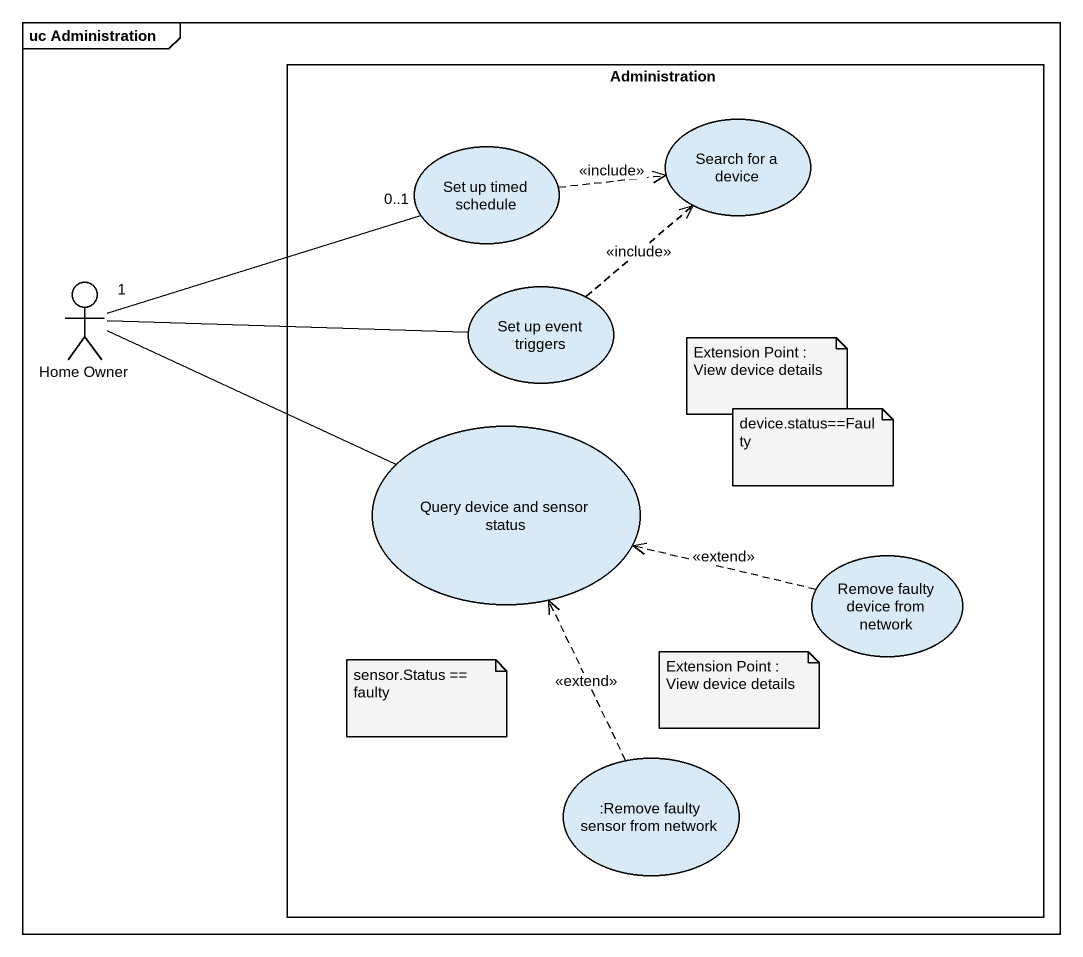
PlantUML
@startuml
mainframe uc Administration
rectangle Administration {
  usecase "Set up timed schedule" as Set_up_timed_schedule
  usecase "Search for a device" as Search_for_a_device
  usecase "Set up event triggers" as Set_up_event_triggers
  usecase "Query device and sensor status" as Query_device_and_sensor
  usecase "Remove faulty device from network" as Remove_faulty_device_from
  usecase ":Remove faulty sensor from network" as Remove_faulty_sensor_from
}
actor "Home Owner" as Home_Owner
Set_up_timed_schedule .right.> Search_for_a_device : <<include>>
Home_Owner "1" -right- "0..1" Set_up_timed_schedule
Home_Owner -right- Set_up_event_triggers
Home_Owner -right- Query_device_and_sensor
Set_up_event_triggers .up.> Search_for_a_device : <<include>>
Remove_faulty_device_from .left.> Query_device_and_sensor : <<extend>>
Remove_faulty_sensor_from .up.> Query_device_and_sensor : <<extend>>
note as N1
  Extension Point : View device details
end note
note as N2
  device.status==Faulty
end note
note as N3
  Extension Point : View device details
end note
note as N4
  sensor.Status == faulty
end note
@enduml
